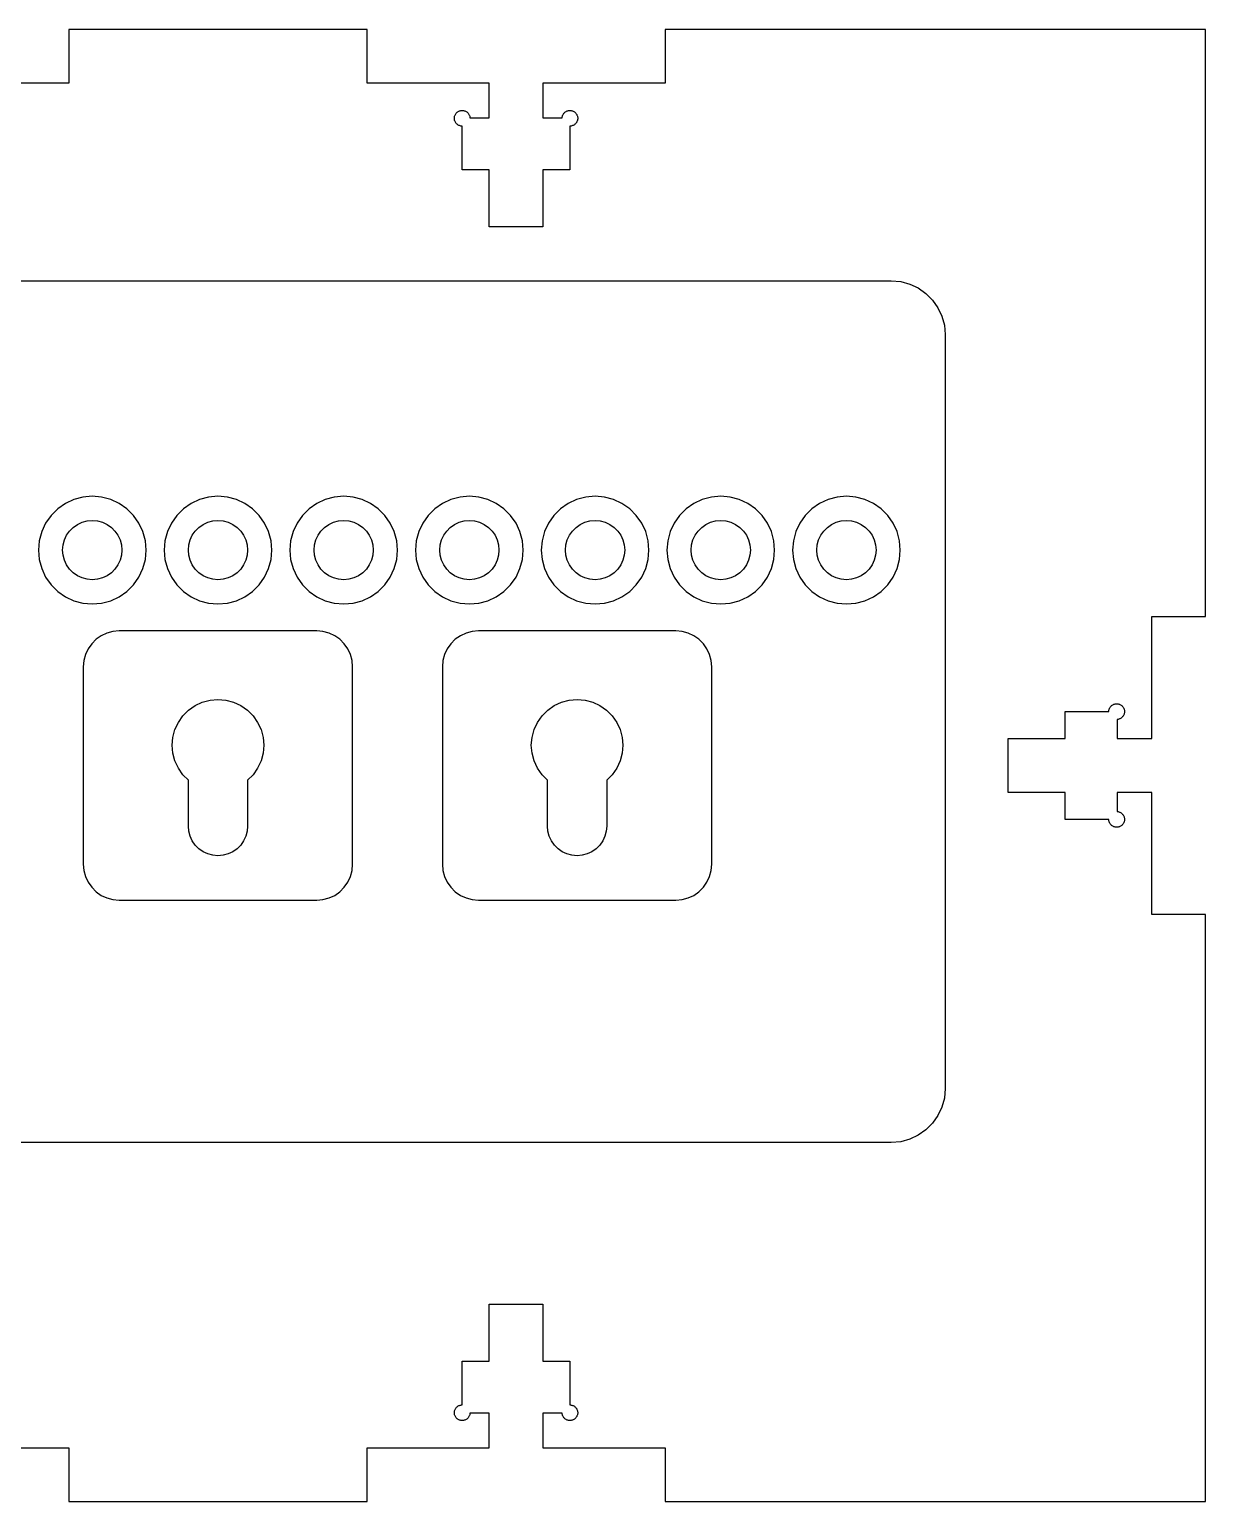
# Model space of a CAD drawing. Extents: x -44 to 243, y 4 to 298.
# Drawn here: x 0.9 to 66.4, y 91.9 to 173.9 of the extents above; entities that cross this region are included whole.
import ezdxf

# ---------------------------------------------------------------- set-up
doc = ezdxf.new("R2010")
doc.units = 0
doc.layers.get('0').update_dxf_attribs({"linetype": 'CONTINUOUS'})

msp = doc.modelspace()

# ---------------------------------------------------------------- linework, layer by layer
at = {"color": 4}
for p, q in [((3.088059, 173.87928), (3.088059, 170.879286)), ((19.688056, 173.87928), (3.088059, 173.87928)), ((19.688056, 170.879286), (19.688056, 173.87928)), ((36.288133, 173.87959), (36.288133, 170.879596)), ((66.388135, 173.87959), (36.288133, 173.87959)), ((66.388135, 141.179574), (66.388135, 173.87959)), ((3.088059, 170.879286), (-3.711942, 170.879286)), ((26.488057, 170.879286), (19.688056, 170.879286)), ((26.488057, 168.954276), (26.488057, 170.879286)), ((29.488133, 170.879286), (29.488133, 168.954276)), ((36.288133, 170.879286), (29.488133, 170.879286)), ((24.553108, 168.929271), (24.555083, 168.967174)), ((24.555083, 168.891369), (24.553108, 168.929271)), ((24.555111, 168.967174), (24.560107, 169.004766)), ((24.560135, 169.004766), (24.568122, 169.041878)), ((24.568122, 169.041878), (24.579128, 169.078087)), ((24.5791, 169.078087), (24.594114, 169.113083)), ((24.594112, 169.113083), (24.611101, 169.14678)), ((24.611116, 169.14678), (24.632113, 169.178784)), ((24.632113, 169.178784), (24.655114, 169.208869)), ((24.655105, 169.208925), (24.68011, 169.236865)), ((24.68011, 169.236865), (24.708107, 169.262548)), ((24.708112, 169.262435), (24.739112, 169.285577)), ((24.739112, 169.285605), (24.77111, 169.305925)), ((24.77111, 169.30601), (24.80411, 169.323508)), ((24.80411, 169.323423), (24.839112, 169.338099)), ((24.839112, 169.338099), (24.875112, 169.349387)), ((24.875112, 169.34967), (24.912111, 169.357854)), ((24.912111, 169.357854), (24.950112, 169.362652)), ((24.950112, 169.361523), (24.988111, 169.364345)), ((24.988111, 169.364345), (25.026112, 169.361523)), ((25.026112, 169.362652), (25.06411, 169.357854)), ((25.06411, 169.357854), (25.101113, 169.34967)), ((25.101113, 169.349387), (25.13711, 169.338099)), ((25.13711, 169.338099), (25.172111, 169.323423)), ((25.172111, 169.323508), (25.206111, 169.30601)), ((25.206111, 169.305925), (25.238112, 169.285605)), ((25.238112, 169.285577), (25.268112, 169.262435)), ((25.268115, 169.262548), (25.296111, 169.236865)), ((25.296108, 169.236865), (25.321113, 169.208925)), ((25.321108, 169.208869), (25.344109, 169.178784)), ((25.344112, 169.178784), (25.365109, 169.14678)), ((25.36512, 169.14678), (25.38211, 169.113083)), ((25.382107, 169.113083), (25.397121, 169.078087)), ((25.397093, 169.078087), (25.4081, 169.041878)), ((25.408072, 169.041878), (25.416087, 169.004766)), ((25.416058, 169.004766), (25.42207, 168.954276)), ((25.422058, 168.954276), (26.488057, 168.954276)), ((29.488133, 168.954276), (30.554134, 168.954276)), ((30.554123, 168.954276), (30.560134, 169.004766)), ((30.560106, 169.004766), (30.568121, 169.041878)), ((30.568093, 169.041878), (30.5791, 169.078087)), ((30.5791, 169.078087), (30.594086, 169.113083)), ((30.594111, 169.113083), (30.611101, 169.14678)), ((30.611115, 169.14678), (30.632112, 169.178784)), ((30.632112, 169.178784), (30.655113, 169.208869)), ((30.655108, 169.208925), (30.680112, 169.236865)), ((30.680112, 169.236865), (30.708109, 169.262548)), ((30.708112, 169.262435), (30.738112, 169.285577)), ((30.738112, 169.285605), (30.77011, 169.305925)), ((30.77011, 169.30601), (30.804112, 169.323508)), ((30.804112, 169.323423), (30.839111, 169.338099)), ((30.839111, 169.338099), (30.875111, 169.349387)), ((30.875111, 169.34967), (30.91211, 169.357854)), ((30.91211, 169.357854), (30.950112, 169.362652)), ((30.950112, 169.361523), (30.98811, 169.364345)), ((30.98811, 169.364345), (31.026111, 169.361523)), ((31.026111, 169.362652), (31.064113, 169.357854)), ((31.064113, 169.357854), (31.101112, 169.34967)), ((31.101112, 169.349387), (31.137112, 169.338099)), ((31.137112, 169.338099), (31.17211, 169.323423)), ((31.17211, 169.323508), (31.206113, 169.30601)), ((31.206113, 169.305925), (31.238111, 169.285605)), ((31.238111, 169.285577), (31.268111, 169.262435)), ((31.268114, 169.262548), (31.29611, 169.236865)), ((31.29611, 169.236865), (31.321115, 169.208925)), ((31.32111, 169.208869), (31.344111, 169.178784)), ((31.344111, 169.178784), (31.365108, 169.14678)), ((31.365122, 169.14678), (31.382112, 169.113083)), ((31.382137, 169.113083), (31.397123, 169.078087)), ((31.397123, 169.078087), (31.40813, 169.041878)), ((31.40813, 169.041878), (31.416117, 169.004766)), ((31.416145, 169.004766), (31.421141, 168.967174)), ((31.421169, 168.967174), (31.423144, 168.929271)), ((31.423144, 168.929271), (31.421169, 168.891369)), ((24.560107, 168.853777), (24.555111, 168.891369)), ((24.568122, 168.816665), (24.560135, 168.853777)), ((24.579128, 168.780484), (24.568122, 168.816665)), ((24.594114, 168.745488), (24.5791, 168.780484)), ((24.611101, 168.711791), (24.594112, 168.745488)), ((24.632113, 168.679787), (24.611116, 168.711791)), ((24.655114, 168.649674), (24.632113, 168.679787)), ((24.68011, 168.621677), (24.655105, 168.649617)), ((24.708107, 168.596023), (24.68011, 168.621706)), ((24.739112, 168.572994), (24.708112, 168.596136)), ((24.77111, 168.552646), (24.739112, 168.572966)), ((24.80411, 168.535092), (24.77111, 168.552589)), ((24.839112, 168.520473), (24.80411, 168.535148)), ((24.875112, 168.509184), (24.839112, 168.520473)), ((24.912111, 168.500999), (24.875112, 168.509184)), ((24.950112, 168.496201), (24.912111, 168.500999)), ((24.988111, 168.494508), (24.950112, 168.49733)), ((24.988111, 166.055628), (24.988111, 168.495637)), ((31.026111, 168.49733), (30.98811, 168.494508)), ((30.98811, 168.495637), (30.98811, 166.055628)), ((31.064113, 168.500999), (31.026111, 168.496201)), ((31.101112, 168.509184), (31.064113, 168.500999)), ((31.137112, 168.520473), (31.101112, 168.509184)), ((31.17211, 168.535148), (31.137112, 168.520473)), ((31.206113, 168.552589), (31.17211, 168.535092)), ((31.238111, 168.572966), (31.206113, 168.552646)), ((31.268111, 168.596136), (31.238111, 168.572994)), ((31.29611, 168.621706), (31.268114, 168.596023)), ((31.321115, 168.649617), (31.29611, 168.621677)), ((31.344111, 168.679787), (31.32111, 168.649674)), ((31.365108, 168.711791), (31.344111, 168.679787)), ((31.382112, 168.745488), (31.365122, 168.711791)), ((31.397123, 168.780484), (31.382137, 168.745488)), ((31.40813, 168.816665), (31.397123, 168.780484)), ((31.416117, 168.853777), (31.40813, 168.816665)), ((31.421141, 168.891369), (31.416145, 168.853777)), ((26.488111, 166.055628), (24.988111, 166.055628)), ((26.488111, 162.880628), (26.488111, 166.055628)), ((29.48811, 166.055628), (29.48811, 162.880628)), ((30.98811, 166.055628), (29.48811, 166.055628)), ((29.48811, 162.880628), (26.488111, 162.880628)), ((-26.111872, 159.87959), (48.888134, 159.87959)), ((48.888134, 159.87959), (49.409133, 159.833983)), ((49.409133, 159.833983), (49.914133, 159.698686)), ((49.914133, 159.698686), (50.388133, 159.477677)), ((50.388133, 159.477677), (50.816135, 159.177675)), ((50.816135, 159.177675), (51.186134, 158.807992)), ((51.186134, 158.807992), (51.486133, 158.379579)), ((51.486133, 158.379579), (51.707133, 157.905587)), ((51.707133, 157.905587), (51.842134, 157.400494)), ((51.842134, 157.400494), (51.888133, 156.879596)), ((51.888133, 156.879596), (51.888133, 114.879598)), ((3.362133, 147.698371), (2.888135, 147.477391)), ((3.867133, 147.833668), (3.362133, 147.698371)), ((4.388135, 147.879275), (3.867133, 147.833668)), ((4.909134, 147.833668), (4.388135, 147.879275)), ((5.414134, 147.698371), (4.909134, 147.833668)), ((5.888135, 147.477391), (5.414134, 147.698371)), ((10.362133, 147.698371), (9.888133, 147.477391)), ((10.867133, 147.833668), (10.362133, 147.698371)), ((11.388135, 147.879275), (10.867133, 147.833668)), ((11.909134, 147.833668), (11.388135, 147.879275)), ((12.414134, 147.698371), (11.909134, 147.833668)), ((12.888135, 147.477391), (12.414134, 147.698371)), ((17.362133, 147.698371), (16.888135, 147.477391)), ((17.867133, 147.833668), (17.362133, 147.698371)), ((18.388132, 147.879275), (17.867133, 147.833668)), ((18.909134, 147.833668), (18.388132, 147.879275)), ((19.414134, 147.698371), (18.909134, 147.833668)), ((19.888135, 147.477391), (19.414134, 147.698371)), ((24.362133, 147.698371), (23.888133, 147.477391)), ((24.867133, 147.833668), (24.362133, 147.698371)), ((25.388135, 147.879275), (24.867133, 147.833668)), ((25.909135, 147.833668), (25.388135, 147.879275)), ((26.414135, 147.698371), (25.909135, 147.833668)), ((26.888135, 147.477391), (26.414135, 147.698371)), ((31.362134, 147.698371), (30.888133, 147.477391)), ((31.867134, 147.833668), (31.362134, 147.698371)), ((32.388133, 147.879275), (31.867134, 147.833668)), ((32.909135, 147.833668), (32.388133, 147.879275)), ((33.414135, 147.698371), (32.909135, 147.833668)), ((33.888132, 147.477391), (33.414135, 147.698371)), ((38.362134, 147.698371), (37.888133, 147.477391)), ((38.867134, 147.833668), (38.362134, 147.698371)), ((39.388133, 147.879275), (38.867134, 147.833668)), ((39.909135, 147.833668), (39.388133, 147.879275)), ((40.414135, 147.698371), (39.909135, 147.833668)), ((40.888135, 147.477391), (40.414135, 147.698371)), ((45.362134, 147.698371), (44.888133, 147.477391)), ((45.867134, 147.833668), (45.362134, 147.698371)), ((46.388133, 147.879275), (45.867134, 147.833668)), ((46.909135, 147.833668), (46.388133, 147.879275)), ((47.414135, 147.698371), (46.909135, 147.833668)), ((47.888133, 147.477391), (47.414135, 147.698371)), ((2.090135, 146.807678), (1.790133, 146.379293)), ((2.460134, 147.177389), (2.090135, 146.807678)), ((2.888135, 147.477391), (2.460134, 147.177389)), ((6.316133, 147.177389), (5.888135, 147.477391)), ((6.686135, 146.807678), (6.316133, 147.177389)), ((6.986135, 146.379293), (6.686135, 146.807678)), ((9.090135, 146.807678), (8.790133, 146.379293)), ((9.460134, 147.177389), (9.090135, 146.807678)), ((9.888133, 147.477391), (9.460134, 147.177389)), ((13.316133, 147.177389), (12.888135, 147.477391)), ((13.686135, 146.807678), (13.316133, 147.177389)), ((13.986135, 146.379293), (13.686135, 146.807678)), ((16.090135, 146.807678), (15.790133, 146.379293)), ((16.460134, 147.177389), (16.090135, 146.807678)), ((16.888135, 147.477391), (16.460134, 147.177389)), ((20.316134, 147.177389), (19.888135, 147.477391)), ((20.686133, 146.807678), (20.316134, 147.177389)), ((20.986135, 146.379293), (20.686133, 146.807678)), ((23.090132, 146.807678), (22.790133, 146.379293)), ((23.460134, 147.177389), (23.090132, 146.807678)), ((23.888133, 147.477391), (23.460134, 147.177389)), ((27.316134, 147.177389), (26.888135, 147.477391)), ((27.686135, 146.807678), (27.316134, 147.177389)), ((27.986135, 146.379293), (27.686135, 146.807678)), ((30.090135, 146.807678), (29.790133, 146.379293)), ((30.460134, 147.177389), (30.090135, 146.807678)), ((30.888133, 147.477391), (30.460134, 147.177389)), ((34.316134, 147.177389), (33.888132, 147.477391)), ((34.686133, 146.807678), (34.316134, 147.177389)), ((34.986135, 146.379293), (34.686133, 146.807678)), ((37.090133, 146.807678), (36.790133, 146.379293)), ((37.460134, 147.177389), (37.090133, 146.807678)), ((37.888133, 147.477391), (37.460134, 147.177389)), ((41.316134, 147.177389), (40.888135, 147.477391)), ((41.686133, 146.807678), (41.316134, 147.177389)), ((41.986135, 146.379293), (41.686133, 146.807678)), ((44.090133, 146.807678), (43.790133, 146.379293)), ((44.460135, 147.177389), (44.090133, 146.807678)), ((44.888133, 147.477391), (44.460135, 147.177389)), ((48.316134, 147.177389), (47.888133, 147.477391)), ((48.686133, 146.807678), (48.316134, 147.177389)), ((48.986135, 146.379293), (48.686133, 146.807678)), ((1.790133, 146.379293), (1.569133, 145.905272)), ((3.124135, 145.939873), (3.327135, 146.14327)), ((3.327135, 146.14327), (3.563135, 146.308173)), ((3.563135, 146.308173), (3.824134, 146.429782)), ((3.824134, 146.429782), (4.101135, 146.504176)), ((4.101135, 146.504148), (4.388135, 146.529265)), ((4.388135, 146.529265), (4.675132, 146.504148)), ((4.675132, 146.504176), (4.952134, 146.429782)), ((4.952134, 146.429782), (5.213133, 146.308173)), ((5.213133, 146.308173), (5.449133, 146.14327)), ((5.449133, 146.14327), (5.652135, 145.939873)), ((7.207134, 145.905272), (6.986135, 146.379293)), ((8.790133, 146.379293), (8.569133, 145.905272)), ((10.124135, 145.939873), (10.327135, 146.14327)), ((10.327135, 146.14327), (10.563135, 146.308173)), ((10.563135, 146.308173), (10.824134, 146.429782)), ((10.824134, 146.429782), (11.101135, 146.504176)), ((11.101135, 146.504148), (11.388135, 146.529265)), ((11.388135, 146.529265), (11.675135, 146.504148)), ((11.675135, 146.504176), (11.952134, 146.429782)), ((11.952134, 146.429782), (12.213133, 146.308173)), ((12.213133, 146.308173), (12.449133, 146.14327)), ((12.449133, 146.14327), (12.652135, 145.939873)), ((14.207134, 145.905272), (13.986135, 146.379293)), ((15.790133, 146.379293), (15.569133, 145.905272)), ((17.124132, 145.939873), (17.327135, 146.14327)), ((17.327135, 146.14327), (17.563135, 146.308173)), ((17.563135, 146.308173), (17.824134, 146.429782)), ((17.824134, 146.429782), (18.101135, 146.504176)), ((18.101135, 146.504148), (18.388132, 146.529265)), ((18.388132, 146.529265), (18.675133, 146.504148)), ((18.675133, 146.504176), (18.952134, 146.429782)), ((18.952134, 146.429782), (19.213133, 146.308173)), ((19.213133, 146.308173), (19.449133, 146.14327)), ((19.449133, 146.14327), (19.652135, 145.939873)), ((21.207135, 145.905272), (20.986135, 146.379293)), ((22.790133, 146.379293), (22.569133, 145.905272)), ((24.124135, 145.939873), (24.327135, 146.14327)), ((24.327135, 146.14327), (24.563135, 146.308173)), ((24.563135, 146.308173), (24.824134, 146.429782)), ((24.824134, 146.429782), (25.101135, 146.504176)), ((25.101135, 146.504148), (25.388135, 146.529265)), ((25.388135, 146.529265), (25.675133, 146.504148)), ((25.675133, 146.504176), (25.952134, 146.429782)), ((25.952134, 146.429782), (26.213133, 146.308173)), ((26.213133, 146.308173), (26.449133, 146.14327)), ((26.449133, 146.14327), (26.652133, 145.939873)), ((28.207135, 145.905272), (27.986135, 146.379293)), ((29.790133, 146.379293), (29.569133, 145.905272)), ((31.124133, 145.939873), (31.327135, 146.14327)), ((31.327135, 146.14327), (31.563135, 146.308173)), ((31.563135, 146.308173), (31.824134, 146.429782)), ((31.824134, 146.429782), (32.101135, 146.504176)), ((32.101135, 146.504148), (32.388133, 146.529265)), ((32.388133, 146.529265), (32.675133, 146.504148)), ((32.675133, 146.504176), (32.952134, 146.429782)), ((32.952134, 146.429782), (33.213133, 146.308173)), ((33.213133, 146.308173), (33.449133, 146.14327)), ((33.449133, 146.14327), (33.652135, 145.939873)), ((35.207135, 145.905272), (34.986135, 146.379293)), ((36.790133, 146.379293), (36.569134, 145.905272)), ((38.124133, 145.939873), (38.327132, 146.14327)), ((38.327132, 146.14327), (38.563135, 146.308173)), ((38.563135, 146.308173), (38.824134, 146.429782)), ((38.824134, 146.429782), (39.101133, 146.504176)), ((39.101133, 146.504148), (39.388133, 146.529265)), ((39.388133, 146.529265), (39.675133, 146.504148)), ((39.675133, 146.504176), (39.952134, 146.429782)), ((39.952134, 146.429782), (40.213133, 146.308173)), ((40.213133, 146.308173), (40.449133, 146.14327)), ((40.449133, 146.14327), (40.652133, 145.939873)), ((42.207135, 145.905272), (41.986135, 146.379293)), ((43.790133, 146.379293), (43.569134, 145.905272)), ((45.124133, 145.939873), (45.327133, 146.14327)), ((45.327133, 146.14327), (45.563135, 146.308173)), ((45.563135, 146.308173), (45.824134, 146.429782)), ((45.824134, 146.429782), (46.101135, 146.504176)), ((46.101135, 146.504148), (46.388133, 146.529265)), ((46.388133, 146.529265), (46.675133, 146.504148)), ((46.675133, 146.504176), (46.952134, 146.429782)), ((46.952134, 146.429782), (47.213133, 146.308173)), ((47.213133, 146.308173), (47.449133, 146.14327)), ((47.449133, 146.14327), (47.652133, 145.939873)), ((49.207135, 145.905272), (48.986135, 146.379293)), ((1.434135, 145.400179), (1.388133, 144.879281)), ((1.569133, 145.905272), (1.434135, 145.400179)), ((2.738134, 144.879281), (2.763139, 145.165765)), ((2.763133, 145.165765), (2.838134, 145.443585)), ((2.838134, 145.443585), (2.959134, 145.704273)), ((2.959134, 145.704273), (3.124135, 145.939873)), ((5.652135, 145.939873), (5.817133, 145.704273)), ((5.817133, 145.704273), (5.938133, 145.443585)), ((5.938133, 145.443585), (6.013134, 145.165765)), ((6.013128, 145.165765), (6.038133, 144.879281)), ((7.342135, 145.400179), (7.207134, 145.905272)), ((7.388135, 144.879281), (7.342135, 145.400179)), ((8.434135, 145.400179), (8.388133, 144.879281)), ((8.569133, 145.905272), (8.434135, 145.400179)), ((9.738134, 144.879281), (9.763139, 145.165765)), ((9.763133, 145.165765), (9.838134, 145.443585)), ((9.838134, 145.443585), (9.959134, 145.704273)), ((9.959134, 145.704273), (10.124135, 145.939873)), ((12.652135, 145.939873), (12.817134, 145.704273)), ((12.817134, 145.704273), (12.938133, 145.443585)), ((12.938133, 145.443585), (13.013134, 145.165765)), ((13.013128, 145.165765), (13.038133, 144.879281)), ((14.342133, 145.400179), (14.207134, 145.905272)), ((14.388135, 144.879281), (14.342133, 145.400179)), ((15.434135, 145.400179), (15.388133, 144.879281)), ((15.569133, 145.905272), (15.434135, 145.400179)), ((16.738134, 144.879281), (16.763139, 145.165765)), ((16.763134, 145.165765), (16.838134, 145.443585)), ((16.838134, 145.443585), (16.959134, 145.704273)), ((16.959134, 145.704273), (17.124132, 145.939873)), ((19.652135, 145.939873), (19.817134, 145.704273)), ((19.817134, 145.704273), (19.938134, 145.443585)), ((19.938134, 145.443585), (20.013134, 145.165765)), ((20.013128, 145.165765), (20.038133, 144.879281)), ((21.342133, 145.400179), (21.207135, 145.905272)), ((21.388135, 144.879281), (21.342133, 145.400179)), ((22.434135, 145.400179), (22.388133, 144.879281)), ((22.569133, 145.905272), (22.434135, 145.400179)), ((23.738134, 144.879281), (23.763139, 145.165765)), ((23.763134, 145.165765), (23.838134, 145.443585)), ((23.838134, 145.443585), (23.959134, 145.704273)), ((23.959134, 145.704273), (24.124135, 145.939873)), ((26.652133, 145.939873), (26.817134, 145.704273)), ((26.817134, 145.704273), (26.938134, 145.443585)), ((26.938134, 145.443585), (27.013134, 145.165765)), ((27.013129, 145.165765), (27.038133, 144.879281)), ((28.342133, 145.400179), (28.207135, 145.905272)), ((28.388135, 144.879281), (28.342133, 145.400179)), ((29.434132, 145.400179), (29.388133, 144.879281)), ((29.569133, 145.905272), (29.434132, 145.400179)), ((30.738135, 144.879281), (30.763139, 145.165765)), ((30.763134, 145.165765), (30.838134, 145.443585)), ((30.838134, 145.443585), (30.959134, 145.704273)), ((30.959134, 145.704273), (31.124133, 145.939873)), ((33.652135, 145.939873), (33.817134, 145.704273)), ((33.817134, 145.704273), (33.938134, 145.443585)), ((33.938134, 145.443585), (34.013134, 145.165765)), ((34.013129, 145.165765), (34.038134, 144.879281)), ((35.342133, 145.400179), (35.207135, 145.905272)), ((35.388135, 144.879281), (35.342133, 145.400179)), ((36.434135, 145.400179), (36.388133, 144.879281)), ((36.569134, 145.905272), (36.434135, 145.400179)), ((37.738135, 144.879281), (37.76314, 145.165765)), ((37.763134, 145.165765), (37.838134, 145.443585)), ((37.838134, 145.443585), (37.959134, 145.704273)), ((37.959134, 145.704273), (38.124133, 145.939873)), ((40.652133, 145.939873), (40.817134, 145.704273)), ((40.817134, 145.704273), (40.938134, 145.443585)), ((40.938134, 145.443585), (41.013134, 145.165765)), ((41.013129, 145.165765), (41.038134, 144.879281)), ((42.342133, 145.400179), (42.207135, 145.905272)), ((42.388132, 144.879281), (42.342133, 145.400179)), ((43.434135, 145.400179), (43.388133, 144.879281)), ((43.569134, 145.905272), (43.434135, 145.400179)), ((44.738135, 144.879281), (44.76314, 145.165765)), ((44.763134, 145.165765), (44.838135, 145.443585)), ((44.838135, 145.443585), (44.959135, 145.704273)), ((44.959135, 145.704273), (45.124133, 145.939873)), ((47.652133, 145.939873), (47.817134, 145.704273)), ((47.817134, 145.704273), (47.938134, 145.443585)), ((47.938134, 145.443585), (48.013135, 145.165765)), ((48.013129, 145.165765), (48.038134, 144.879281)), ((49.342133, 145.400179), (49.207135, 145.905272)), ((49.388135, 144.879281), (49.342133, 145.400179)), ((1.388133, 144.879281), (1.434135, 144.358384)), ((1.434135, 144.358384), (1.569133, 143.853291)), ((2.763139, 144.592769), (2.738134, 144.879281)), ((2.838134, 144.314978), (2.763133, 144.592769)), ((6.013134, 144.592769), (5.938133, 144.314978)), ((6.038133, 144.879281), (6.013128, 144.592769)), ((7.207134, 143.853291), (7.342135, 144.358384)), ((7.342135, 144.358384), (7.388135, 144.879281)), ((8.388133, 144.879281), (8.434135, 144.358384)), ((8.434135, 144.358384), (8.569133, 143.853291)), ((9.763139, 144.592769), (9.738134, 144.879281)), ((9.838134, 144.314978), (9.763133, 144.592769)), ((13.013134, 144.592769), (12.938133, 144.314978)), ((13.038133, 144.879281), (13.013128, 144.592769)), ((14.207134, 143.853291), (14.342133, 144.358384)), ((14.342133, 144.358384), (14.388135, 144.879281)), ((15.388133, 144.879281), (15.434135, 144.358384)), ((15.434135, 144.358384), (15.569133, 143.853291)), ((16.763139, 144.592769), (16.738134, 144.879281)), ((16.838134, 144.314978), (16.763134, 144.592769)), ((20.013134, 144.592769), (19.938134, 144.314978)), ((20.038133, 144.879281), (20.013128, 144.592769)), ((21.207135, 143.853291), (21.342133, 144.358384)), ((21.342133, 144.358384), (21.388135, 144.879281)), ((22.388133, 144.879281), (22.434135, 144.358384)), ((22.434135, 144.358384), (22.569133, 143.853291)), ((23.763139, 144.592769), (23.738134, 144.879281)), ((23.838134, 144.314978), (23.763134, 144.592769)), ((27.013134, 144.592769), (26.938134, 144.314978)), ((27.038133, 144.879281), (27.013129, 144.592769)), ((28.207135, 143.853291), (28.342133, 144.358384)), ((28.342133, 144.358384), (28.388135, 144.879281)), ((29.388133, 144.879281), (29.434132, 144.358384)), ((29.434132, 144.358384), (29.569133, 143.853291)), ((30.763139, 144.592769), (30.738135, 144.879281)), ((30.838134, 144.314978), (30.763134, 144.592769)), ((34.013134, 144.592769), (33.938134, 144.314978)), ((34.038134, 144.879281), (34.013129, 144.592769)), ((35.207135, 143.853291), (35.342133, 144.358384)), ((35.342133, 144.358384), (35.388135, 144.879281)), ((36.388133, 144.879281), (36.434135, 144.358384)), ((36.434135, 144.358384), (36.569134, 143.853291)), ((37.76314, 144.592769), (37.738135, 144.879281)), ((37.838134, 144.314978), (37.763134, 144.592769)), ((41.013134, 144.592769), (40.938134, 144.314978)), ((41.038134, 144.879281), (41.013129, 144.592769)), ((42.207135, 143.853291), (42.342133, 144.358384)), ((42.342133, 144.358384), (42.388132, 144.879281)), ((43.388133, 144.879281), (43.434135, 144.358384)), ((43.434135, 144.358384), (43.569134, 143.853291)), ((44.76314, 144.592769), (44.738135, 144.879281)), ((44.838135, 144.314978), (44.763134, 144.592769)), ((48.013135, 144.592769), (47.938134, 144.314978)), ((48.038134, 144.879281), (48.013129, 144.592769)), ((49.207135, 143.853291), (49.342133, 144.358384)), ((49.342133, 144.358384), (49.388135, 144.879281)), ((1.569133, 143.853291), (1.790133, 143.37927)), ((2.959134, 144.054289), (2.838134, 144.314978)), ((3.124135, 143.81869), (2.959134, 144.054289)), ((3.327135, 143.615293), (3.124135, 143.81869)), ((3.563135, 143.45039), (3.327135, 143.615293)), ((5.449133, 143.615293), (5.213133, 143.45039)), ((5.652135, 143.81869), (5.449133, 143.615293)), ((5.817133, 144.054289), (5.652135, 143.81869)), ((5.938133, 144.314978), (5.817133, 144.054289)), ((6.986135, 143.37927), (7.207134, 143.853291)), ((8.569133, 143.853291), (8.790133, 143.37927)), ((9.959134, 144.054289), (9.838134, 144.314978)), ((10.124135, 143.81869), (9.959134, 144.054289)), ((10.327135, 143.615293), (10.124135, 143.81869)), ((10.563135, 143.45039), (10.327135, 143.615293)), ((12.449133, 143.615293), (12.213133, 143.45039)), ((12.652135, 143.81869), (12.449133, 143.615293)), ((12.817134, 144.054289), (12.652135, 143.81869)), ((12.938133, 144.314978), (12.817134, 144.054289)), ((13.986135, 143.37927), (14.207134, 143.853291)), ((15.569133, 143.853291), (15.790133, 143.37927)), ((16.959134, 144.054289), (16.838134, 144.314978)), ((17.124132, 143.81869), (16.959134, 144.054289)), ((17.327135, 143.615293), (17.124132, 143.81869)), ((17.563135, 143.45039), (17.327135, 143.615293)), ((19.449133, 143.615293), (19.213133, 143.45039)), ((19.652135, 143.81869), (19.449133, 143.615293)), ((19.817134, 144.054289), (19.652135, 143.81869)), ((19.938134, 144.314978), (19.817134, 144.054289)), ((20.986135, 143.37927), (21.207135, 143.853291)), ((22.569133, 143.853291), (22.790133, 143.37927)), ((23.959134, 144.054289), (23.838134, 144.314978)), ((24.124135, 143.81869), (23.959134, 144.054289)), ((24.327135, 143.615293), (24.124135, 143.81869)), ((24.563135, 143.45039), (24.327135, 143.615293)), ((26.449133, 143.615293), (26.213133, 143.45039)), ((26.652133, 143.81869), (26.449133, 143.615293)), ((26.817134, 144.054289), (26.652133, 143.81869)), ((26.938134, 144.314978), (26.817134, 144.054289)), ((27.986135, 143.37927), (28.207135, 143.853291)), ((29.569133, 143.853291), (29.790133, 143.37927)), ((30.959134, 144.054289), (30.838134, 144.314978)), ((31.124133, 143.81869), (30.959134, 144.054289)), ((31.327135, 143.615293), (31.124133, 143.81869)), ((31.563135, 143.45039), (31.327135, 143.615293)), ((33.449133, 143.615293), (33.213133, 143.45039)), ((33.652135, 143.81869), (33.449133, 143.615293)), ((33.817134, 144.054289), (33.652135, 143.81869)), ((33.938134, 144.314978), (33.817134, 144.054289)), ((34.986135, 143.37927), (35.207135, 143.853291)), ((36.569134, 143.853291), (36.790133, 143.37927)), ((37.959134, 144.054289), (37.838134, 144.314978)), ((38.124133, 143.81869), (37.959134, 144.054289)), ((38.327132, 143.615293), (38.124133, 143.81869)), ((38.563135, 143.45039), (38.327132, 143.615293)), ((40.449133, 143.615293), (40.213133, 143.45039)), ((40.652133, 143.81869), (40.449133, 143.615293)), ((40.817134, 144.054289), (40.652133, 143.81869)), ((40.938134, 144.314978), (40.817134, 144.054289)), ((41.986135, 143.37927), (42.207135, 143.853291)), ((43.569134, 143.853291), (43.790133, 143.37927)), ((44.959135, 144.054289), (44.838135, 144.314978)), ((45.124133, 143.81869), (44.959135, 144.054289)), ((45.327133, 143.615293), (45.124133, 143.81869)), ((45.563135, 143.45039), (45.327133, 143.615293)), ((47.449133, 143.615293), (47.213133, 143.45039)), ((47.652133, 143.81869), (47.449133, 143.615293)), ((47.817134, 144.054289), (47.652133, 143.81869)), ((47.938134, 144.314978), (47.817134, 144.054289)), ((48.986135, 143.37927), (49.207135, 143.853291)), ((1.790133, 143.37927), (2.090135, 142.950885)), ((2.090135, 142.950885), (2.460134, 142.581146)), ((3.824134, 143.328781), (3.563135, 143.45039)), ((4.101135, 143.254387), (3.824134, 143.328781)), ((4.388135, 143.229269), (4.101135, 143.254387)), ((4.675132, 143.254387), (4.388135, 143.229269)), ((4.952134, 143.328781), (4.675132, 143.254387)), ((5.213133, 143.45039), (4.952134, 143.328781)), ((6.316133, 142.581146), (6.686135, 142.950885)), ((6.686135, 142.950885), (6.986135, 143.37927)), ((8.790133, 143.37927), (9.090135, 142.950885)), ((9.090135, 142.950885), (9.460134, 142.581146)), ((10.824134, 143.328781), (10.563135, 143.45039)), ((11.101135, 143.254387), (10.824134, 143.328781)), ((11.388135, 143.229269), (11.101135, 143.254387)), ((11.675135, 143.254387), (11.388135, 143.229269)), ((11.952134, 143.328781), (11.675135, 143.254387)), ((12.213133, 143.45039), (11.952134, 143.328781)), ((13.316133, 142.581146), (13.686135, 142.950885)), ((13.686135, 142.950885), (13.986135, 143.37927)), ((15.790133, 143.37927), (16.090135, 142.950885)), ((16.090135, 142.950885), (16.460134, 142.581146)), ((17.824134, 143.328781), (17.563135, 143.45039)), ((18.101135, 143.254387), (17.824134, 143.328781)), ((18.388132, 143.229269), (18.101135, 143.254387)), ((18.675133, 143.254387), (18.388132, 143.229269)), ((18.952134, 143.328781), (18.675133, 143.254387)), ((19.213133, 143.45039), (18.952134, 143.328781)), ((20.316134, 142.581146), (20.686133, 142.950885)), ((20.686133, 142.950885), (20.986135, 143.37927)), ((22.790133, 143.37927), (23.090132, 142.950885)), ((23.090132, 142.950885), (23.460134, 142.581146)), ((24.824134, 143.328781), (24.563135, 143.45039)), ((25.101135, 143.254387), (24.824134, 143.328781)), ((25.388135, 143.229269), (25.101135, 143.254387)), ((25.675133, 143.254387), (25.388135, 143.229269)), ((25.952134, 143.328781), (25.675133, 143.254387)), ((26.213133, 143.45039), (25.952134, 143.328781)), ((27.316134, 142.581146), (27.686135, 142.950885)), ((27.686135, 142.950885), (27.986135, 143.37927)), ((29.790133, 143.37927), (30.090135, 142.950885)), ((30.090135, 142.950885), (30.460134, 142.581146)), ((31.824134, 143.328781), (31.563135, 143.45039)), ((32.101135, 143.254387), (31.824134, 143.328781)), ((32.388133, 143.229269), (32.101135, 143.254387)), ((32.675133, 143.254387), (32.388133, 143.229269)), ((32.952134, 143.328781), (32.675133, 143.254387)), ((33.213133, 143.45039), (32.952134, 143.328781)), ((34.316134, 142.581146), (34.686133, 142.950885)), ((34.686133, 142.950885), (34.986135, 143.37927)), ((36.790133, 143.37927), (37.090133, 142.950885)), ((37.090133, 142.950885), (37.460134, 142.581146)), ((38.824134, 143.328781), (38.563135, 143.45039)), ((39.101133, 143.254387), (38.824134, 143.328781)), ((39.388133, 143.229269), (39.101133, 143.254387)), ((39.675133, 143.254387), (39.388133, 143.229269)), ((39.952134, 143.328781), (39.675133, 143.254387)), ((40.213133, 143.45039), (39.952134, 143.328781)), ((41.316134, 142.581146), (41.686133, 142.950885)), ((41.686133, 142.950885), (41.986135, 143.37927)), ((43.790133, 143.37927), (44.090133, 142.950885)), ((44.090133, 142.950885), (44.460135, 142.581146)), ((45.824134, 143.328781), (45.563135, 143.45039)), ((46.101135, 143.254387), (45.824134, 143.328781)), ((46.388133, 143.229269), (46.101135, 143.254387)), ((46.675133, 143.254387), (46.388133, 143.229269)), ((46.952134, 143.328781), (46.675133, 143.254387)), ((47.213133, 143.45039), (46.952134, 143.328781)), ((48.316134, 142.581146), (48.686133, 142.950885)), ((48.686133, 142.950885), (48.986135, 143.37927)), ((2.460134, 142.581146), (2.888135, 142.2812)), ((2.888135, 142.2812), (3.362133, 142.060192)), ((3.362133, 142.060192), (3.867133, 141.924866)), ((3.867133, 141.924866), (4.388135, 141.879287)), ((4.388135, 141.879287), (4.909134, 141.924866)), ((4.909134, 141.924866), (5.414134, 142.060192)), ((5.414134, 142.060192), (5.888135, 142.2812)), ((5.888135, 142.2812), (6.316133, 142.581146)), ((9.460134, 142.581146), (9.888133, 142.2812)), ((9.888133, 142.2812), (10.362133, 142.060192)), ((10.362133, 142.060192), (10.867133, 141.924866)), ((10.867133, 141.924866), (11.388135, 141.879287)), ((11.388135, 141.879287), (11.909134, 141.924866)), ((11.909134, 141.924866), (12.414134, 142.060192)), ((12.414134, 142.060192), (12.888135, 142.2812)), ((12.888135, 142.2812), (13.316133, 142.581146)), ((16.460134, 142.581146), (16.888135, 142.2812)), ((16.888135, 142.2812), (17.362133, 142.060192)), ((17.362133, 142.060192), (17.867133, 141.924866)), ((17.867133, 141.924866), (18.388132, 141.879287)), ((18.388132, 141.879287), (18.909134, 141.924866)), ((18.909134, 141.924866), (19.414134, 142.060192)), ((19.414134, 142.060192), (19.888135, 142.2812)), ((19.888135, 142.2812), (20.316134, 142.581146)), ((23.460134, 142.581146), (23.888133, 142.2812)), ((23.888133, 142.2812), (24.362133, 142.060192)), ((24.362133, 142.060192), (24.867133, 141.924866)), ((24.867133, 141.924866), (25.388135, 141.879287)), ((25.388135, 141.879287), (25.909135, 141.924866)), ((25.909135, 141.924866), (26.414135, 142.060192)), ((26.414135, 142.060192), (26.888135, 142.2812)), ((26.888135, 142.2812), (27.316134, 142.581146)), ((30.460134, 142.581146), (30.888133, 142.2812)), ((30.888133, 142.2812), (31.362134, 142.060192)), ((31.362134, 142.060192), (31.867134, 141.924866)), ((31.867134, 141.924866), (32.388133, 141.879287)), ((32.388133, 141.879287), (32.909135, 141.924866)), ((32.909135, 141.924866), (33.414135, 142.060192)), ((33.414135, 142.060192), (33.888132, 142.2812)), ((33.888132, 142.2812), (34.316134, 142.581146)), ((37.460134, 142.581146), (37.888133, 142.2812)), ((37.888133, 142.2812), (38.362134, 142.060192)), ((38.362134, 142.060192), (38.867134, 141.924866)), ((38.867134, 141.924866), (39.388133, 141.879287)), ((39.388133, 141.879287), (39.909135, 141.924866)), ((39.909135, 141.924866), (40.414135, 142.060192)), ((40.414135, 142.060192), (40.888135, 142.2812)), ((40.888135, 142.2812), (41.316134, 142.581146)), ((44.460135, 142.581146), (44.888133, 142.2812)), ((44.888133, 142.2812), (45.362134, 142.060192)), ((45.362134, 142.060192), (45.867134, 141.924866)), ((45.867134, 141.924866), (46.388133, 141.879287)), ((46.388133, 141.879287), (46.909135, 141.924866)), ((46.909135, 141.924866), (47.414135, 142.060192)), ((47.414135, 142.060192), (47.888133, 142.2812)), ((47.888133, 142.2812), (48.316134, 142.581146)), ((63.388133, 141.179574), (66.388135, 141.179574)), ((63.388133, 134.379571), (63.388133, 141.179574)), ((5.204133, 140.258965), (4.888134, 140.111617)), ((5.541134, 140.349191), (5.204133, 140.258965)), ((5.888135, 140.379587), (5.541134, 140.349191)), ((16.888135, 140.379587), (5.888135, 140.379587)), ((17.235133, 140.349191), (16.888135, 140.379587)), ((17.572135, 140.258965), (17.235133, 140.349191)), ((17.888133, 140.111617), (17.572135, 140.258965)), ((25.204135, 140.258965), (24.888134, 140.111617)), ((25.541134, 140.349191), (25.204135, 140.258965)), ((25.888134, 140.379587), (25.541134, 140.349191)), ((36.888135, 140.379587), (25.888134, 140.379587)), ((37.235133, 140.349191), (36.888135, 140.379587)), ((37.572134, 140.258965), (37.235133, 140.349191)), ((37.888133, 140.111617), (37.572134, 140.258965)), ((4.356134, 139.665169), (4.156134, 139.379561)), ((4.602133, 139.911662), (4.356134, 139.665169)), ((4.888134, 140.111617), (4.602133, 139.911662)), ((18.174135, 139.911662), (17.888133, 140.111617)), ((18.420134, 139.665169), (18.174135, 139.911662)), ((18.620133, 139.379589), (18.420134, 139.665169)), ((24.356133, 139.665169), (24.156134, 139.379561)), ((24.602135, 139.911662), (24.356133, 139.665169)), ((24.888134, 140.111617), (24.602135, 139.911662)), ((38.174134, 139.911662), (37.888133, 140.111617)), ((38.420133, 139.665169), (38.174134, 139.911662)), ((38.620133, 139.379589), (38.420133, 139.665169)), ((3.918133, 138.726865), (3.888133, 138.379591)), ((4.009133, 139.063641), (3.918133, 138.726865)), ((4.156134, 139.379561), (4.009133, 139.063641)), ((18.767134, 139.063641), (18.620133, 139.379589)), ((18.858134, 138.726865), (18.767134, 139.063641)), ((18.888134, 138.379591), (18.858134, 138.726865)), ((23.918133, 138.726865), (23.888133, 138.379591)), ((24.009133, 139.063641), (23.918133, 138.726865)), ((24.156134, 139.379561), (24.009133, 139.063641)), ((38.767134, 139.063641), (38.620133, 139.379589)), ((38.858134, 138.726865), (38.767134, 139.063641)), ((38.888134, 138.379591), (38.858134, 138.726865)), ((3.888133, 138.379591), (3.888133, 127.379585)), ((18.888134, 127.379585), (18.888134, 138.379591)), ((23.888133, 138.379591), (23.888133, 127.379585)), ((38.888134, 127.379585), (38.888134, 138.379591)), ((9.749132, 135.957983), (10.113134, 136.212943)), ((10.113134, 136.212943), (10.516133, 136.40079)), ((10.516133, 136.40079), (10.945134, 136.515852)), ((10.945134, 136.515852), (11.388135, 136.554573)), ((11.388135, 136.554573), (11.831134, 136.515852)), ((11.831134, 136.515852), (12.260134, 136.40079)), ((12.260134, 136.40079), (12.663133, 136.212943)), ((12.663133, 136.212943), (13.027135, 135.957983)), ((29.749135, 135.957983), (30.113134, 136.212943)), ((30.113134, 136.212943), (30.516133, 136.40079)), ((30.516133, 136.40079), (30.945133, 136.515852)), ((30.945133, 136.515852), (31.388135, 136.554573)), ((31.388135, 136.554573), (31.831133, 136.515852)), ((31.831133, 136.515852), (32.260134, 136.40079)), ((32.260134, 136.40079), (32.663133, 136.212943)), ((32.663133, 136.212943), (33.027135, 135.957983)), ((61.061137, 136.097796), (61.082134, 136.1298)), ((61.082134, 136.1298), (61.105136, 136.159913)), ((61.10513, 136.159941), (61.130135, 136.187881)), ((61.130135, 136.187881), (61.158131, 136.213563)), ((61.158134, 136.213479), (61.189133, 136.236621)), ((61.189133, 136.236649), (61.221135, 136.256969)), ((61.221135, 136.257082), (61.254135, 136.27458)), ((61.254135, 136.274721), (61.289133, 136.289114)), ((61.289133, 136.289397), (61.325133, 136.300685)), ((61.325133, 136.300968), (61.362133, 136.309152)), ((61.362133, 136.309434), (61.400134, 136.314232)), ((61.400134, 136.313103), (61.438135, 136.315925)), ((61.438135, 136.315925), (61.476134, 136.313103)), ((61.476134, 136.314232), (61.514135, 136.309434)), ((61.514135, 136.309152), (61.551134, 136.300968)), ((61.551134, 136.300685), (61.587134, 136.289397)), ((61.587134, 136.289114), (61.622133, 136.274721)), ((61.622133, 136.27458), (61.655133, 136.257082)), ((61.655133, 136.256969), (61.687134, 136.236649)), ((61.687134, 136.236621), (61.718134, 136.213479)), ((61.718136, 136.213563), (61.746133, 136.187881)), ((61.746133, 136.187881), (61.771138, 136.159941)), ((61.771132, 136.159913), (61.794133, 136.1298)), ((61.794133, 136.1298), (61.815131, 136.097796)), ((9.180133, 135.279577), (9.435135, 135.6437)), ((9.435135, 135.6437), (9.749132, 135.957983)), ((13.027135, 135.957983), (13.341133, 135.6437)), ((13.341133, 135.6437), (13.596135, 135.279577)), ((29.180135, 135.279577), (29.435134, 135.6437)), ((29.435134, 135.6437), (29.749135, 135.957983)), ((33.027135, 135.957983), (33.341135, 135.6437)), ((33.341135, 135.6437), (33.596134, 135.279577)), ((58.563078, 135.880287), (61.003078, 135.880315)), ((58.563078, 134.380304), (58.563078, 135.880287)), ((61.003101, 135.880315), (61.005077, 135.918218)), ((61.005105, 135.918218), (61.0101, 135.955838)), ((61.010128, 135.955838), (61.018115, 135.992894)), ((61.018115, 135.992894), (61.029122, 136.029075)), ((61.029122, 136.029075), (61.044108, 136.064155)), ((61.044133, 136.064155), (61.061123, 136.097796)), ((61.514135, 135.451168), (61.463134, 135.445806)), ((61.463134, 135.445665), (61.463134, 134.379571)), ((61.551134, 135.459635), (61.514135, 135.451451)), ((61.587134, 135.471206), (61.551134, 135.459917)), ((61.622133, 135.485882), (61.587134, 135.471488)), ((61.655133, 135.503521), (61.622133, 135.486023)), ((61.687134, 135.523953), (61.655133, 135.503633)), ((61.718134, 135.547124), (61.687134, 135.523982)), ((61.746133, 135.572693), (61.718136, 135.547011)), ((61.771138, 135.600633), (61.746133, 135.572693)), ((61.794133, 135.630803), (61.771132, 135.60069)), ((61.815131, 135.662807), (61.794133, 135.630803)), ((61.815145, 136.097796), (61.832134, 136.064155)), ((61.832134, 135.696448), (61.815145, 135.662807)), ((61.83216, 136.064155), (61.847146, 136.029075)), ((61.847146, 135.731528), (61.83216, 135.696448)), ((61.847146, 136.029075), (61.858152, 135.992894)), ((61.858152, 135.767709), (61.847146, 135.731528)), ((61.858152, 135.992894), (61.866139, 135.955838)), ((61.866139, 135.804765), (61.858152, 135.767709)), ((61.866168, 135.955838), (61.871163, 135.918218)), ((61.871163, 135.842385), (61.866168, 135.804765)), ((61.871191, 135.918218), (61.873167, 135.880315)), ((61.873167, 135.880315), (61.871191, 135.842385)), ((8.877133, 134.447389), (8.992133, 134.876733)), ((8.992133, 134.876733), (9.180133, 135.279577)), ((13.596135, 135.279577), (13.784134, 134.876733)), ((13.784134, 134.876733), (13.899134, 134.447389)), ((28.877133, 134.447389), (28.992133, 134.876733)), ((28.992133, 134.876733), (29.180135, 135.279577)), ((33.596134, 135.279577), (33.784134, 134.876733)), ((33.784134, 134.876733), (33.899134, 134.447389)), ((8.838133, 134.004582), (8.877133, 134.447389)), ((8.877133, 133.561803), (8.838133, 134.004582)), ((13.899134, 134.447389), (13.938134, 134.004582)), ((13.938134, 134.004582), (13.899134, 133.561803)), ((28.838133, 134.004582), (28.877133, 134.447389)), ((28.877133, 133.561803), (28.838133, 134.004582)), ((33.899134, 134.447389), (33.938134, 134.004582)), ((33.938134, 134.004582), (33.899134, 133.561803)), ((55.388078, 134.380304), (58.563078, 134.380304)), ((55.388078, 131.38031), (55.388078, 134.380304)), ((61.463134, 134.379571), (63.388133, 134.379571)), ((8.992133, 133.132431), (8.877133, 133.561803)), ((9.180133, 132.729587), (8.992133, 133.132431)), ((13.784134, 133.132431), (13.596135, 132.729587)), ((13.899134, 133.561803), (13.784134, 133.132431)), ((28.992133, 133.132431), (28.877133, 133.561803)), ((29.180135, 132.729587), (28.992133, 133.132431)), ((33.784134, 133.132431), (33.596134, 132.729587)), ((33.899134, 133.561803), (33.784134, 133.132431)), ((9.435135, 132.365492), (9.180133, 132.729587)), ((9.738134, 132.062075), (9.435135, 132.365492)), ((9.738134, 129.504577), (9.738134, 132.062075)), ((13.341133, 132.365492), (13.038133, 132.062075)), ((13.038133, 132.062075), (13.038133, 129.504577)), ((13.596135, 132.729587), (13.341133, 132.365492)), ((29.435134, 132.365492), (29.180135, 132.729587)), ((29.738134, 132.062075), (29.435134, 132.365492)), ((29.738134, 129.504577), (29.738134, 132.062075)), ((33.341135, 132.365492), (33.038133, 132.062075)), ((33.038133, 132.062075), (33.038133, 129.504577)), ((33.596134, 132.729587), (33.341135, 132.365492)), ((58.563078, 131.38031), (55.388078, 131.38031)), ((58.563078, 129.880299), (58.563078, 131.38031)), ((61.463134, 131.380451), (61.463134, 130.314385)), ((63.388133, 131.380451), (61.463134, 131.380451)), ((63.388133, 124.580476), (63.388133, 131.380451)), ((61.003078, 129.880299), (58.563078, 129.880299)), ((61.005077, 129.842397), (61.003101, 129.880299)), ((61.0101, 129.804777), (61.005105, 129.842397)), ((61.018115, 129.767721), (61.010128, 129.804777)), ((61.029122, 129.73154), (61.018115, 129.767721)), ((61.044108, 129.69646), (61.029122, 129.73154)), ((61.061123, 129.662819), (61.044133, 129.69646)), ((61.082134, 129.630815), (61.061137, 129.662819)), ((61.105136, 129.600702), (61.082134, 129.630815)), ((61.130135, 129.572733), (61.10513, 129.600673)), ((61.158131, 129.547051), (61.130135, 129.572733)), ((61.463134, 130.314526), (61.514135, 130.308882)), ((61.514135, 130.308882), (61.551134, 130.300697)), ((61.551134, 130.300415), (61.587134, 130.289126)), ((61.587134, 130.288844), (61.622133, 130.274451)), ((61.622133, 130.274281), (61.655133, 130.256784)), ((61.655133, 130.256671), (61.687134, 130.236351)), ((61.687134, 130.236351), (61.718134, 130.213209)), ((61.718136, 130.213293), (61.746133, 130.187611)), ((61.746133, 129.572423), (61.718136, 129.546741)), ((61.746133, 130.187611), (61.771138, 130.159671)), ((61.771138, 129.600363), (61.746133, 129.572423)), ((61.771132, 130.159643), (61.794133, 130.12953)), ((61.794133, 129.630504), (61.771132, 129.600419)), ((61.794133, 130.12953), (61.815131, 130.097526)), ((61.815131, 129.662508), (61.794133, 129.630504)), ((61.815145, 130.097526), (61.832134, 130.063857)), ((61.832134, 129.696177), (61.815145, 129.662508)), ((61.83216, 130.063857), (61.847146, 130.028805)), ((61.847146, 129.731229), (61.83216, 129.696177)), ((61.847146, 130.028805), (61.858152, 129.992595)), ((61.858152, 129.767439), (61.847146, 129.731229)), ((61.858152, 129.992595), (61.866139, 129.955568)), ((61.866139, 129.804494), (61.858152, 129.767439)), ((61.866168, 129.955568), (61.871163, 129.917919)), ((61.871163, 129.842115), (61.866168, 129.804494)), ((61.871191, 129.917919), (61.873167, 129.880017)), ((61.873167, 129.880017), (61.871191, 129.842115)), ((9.763139, 129.218093), (9.738134, 129.504577)), ((9.838134, 128.940245), (9.763133, 129.218093)), ((9.959134, 128.679585), (9.838134, 128.940245)), ((12.938133, 128.940245), (12.817134, 128.679585)), ((13.013134, 129.218093), (12.938133, 128.940245)), ((13.038133, 129.504577), (13.013128, 129.218093)), ((29.763139, 129.218093), (29.738134, 129.504577)), ((29.838134, 128.940245), (29.763133, 129.218093)), ((29.959133, 128.679585), (29.838134, 128.940245)), ((32.938133, 128.940245), (32.817133, 128.679585)), ((33.013134, 129.218093), (32.938133, 128.940245)), ((33.038133, 129.504577), (33.013128, 129.218093)), ((61.189133, 129.523994), (61.158134, 129.547136)), ((61.221135, 129.503645), (61.189133, 129.523965)), ((61.254135, 129.486035), (61.221135, 129.503533)), ((61.289133, 129.4715), (61.254135, 129.485894)), ((61.325133, 129.459929), (61.289133, 129.471218)), ((61.362133, 129.451463), (61.325133, 129.459647)), ((61.400134, 129.446383), (61.362133, 129.45118)), ((61.438135, 129.444689), (61.400134, 129.447511)), ((61.476134, 129.447511), (61.438135, 129.444689)), ((61.514135, 129.451463), (61.476134, 129.446383)), ((61.551134, 129.459647), (61.514135, 129.451463)), ((61.587134, 129.471218), (61.551134, 129.459647)), ((61.622133, 129.485611), (61.587134, 129.471218)), ((61.655133, 129.50325), (61.622133, 129.485753)), ((61.687134, 129.523655), (61.655133, 129.503335)), ((61.718134, 129.546825), (61.687134, 129.523683)), ((10.124135, 128.443986), (9.959134, 128.679585)), ((10.327135, 128.240616), (10.124135, 128.443986)), ((10.563135, 128.075657), (10.327135, 128.240616)), ((10.824134, 127.954104), (10.563135, 128.075657)), ((11.101135, 127.879682), (10.824134, 127.954104)), ((11.952134, 127.954104), (11.675135, 127.879682)), ((12.213133, 128.075657), (11.952134, 127.954104)), ((12.449133, 128.240616), (12.213133, 128.075657)), ((12.652135, 128.443986), (12.449133, 128.240616)), ((12.817134, 128.679585), (12.652135, 128.443986)), ((30.124135, 128.443986), (29.959133, 128.679585)), ((30.327134, 128.240616), (30.124135, 128.443986)), ((30.563134, 128.075657), (30.327134, 128.240616)), ((30.824133, 127.954104), (30.563134, 128.075657)), ((31.101134, 127.879682), (30.824133, 127.954104)), ((31.952133, 127.954104), (31.675135, 127.879682)), ((32.213135, 128.075657), (31.952133, 127.954104)), ((32.449135, 128.240616), (32.213135, 128.075657)), ((32.652135, 128.443986), (32.449135, 128.240616)), ((32.817133, 128.679585), (32.652135, 128.443986)), ((3.888133, 127.379585), (3.918133, 127.03231)), ((11.388135, 127.854593), (11.101135, 127.879711)), ((11.675135, 127.879711), (11.388135, 127.854593)), ((18.858134, 127.03231), (18.888134, 127.379585)), ((23.888133, 127.379585), (23.918133, 127.03231)), ((31.388135, 127.854593), (31.101134, 127.879711)), ((31.675135, 127.879711), (31.388135, 127.854593)), ((38.858134, 127.03231), (38.888134, 127.379585)), ((3.918133, 127.03231), (4.009133, 126.695563)), ((4.009133, 126.695563), (4.156134, 126.379587)), ((4.156134, 126.379587), (4.356134, 126.094006)), ((18.420134, 126.094006), (18.620133, 126.379587)), ((18.620133, 126.379587), (18.767134, 126.695563)), ((18.767134, 126.695563), (18.858134, 127.03231)), ((23.918133, 127.03231), (24.009133, 126.695563)), ((24.009133, 126.695563), (24.156134, 126.379587)), ((24.156134, 126.379587), (24.356133, 126.094006)), ((38.420133, 126.094006), (38.620133, 126.379587)), ((38.620133, 126.379587), (38.767134, 126.695563)), ((38.767134, 126.695563), (38.858134, 127.03231)), ((4.356134, 126.094006), (4.602133, 125.847513)), ((4.602133, 125.847513), (4.888134, 125.647559)), ((4.888134, 125.647559), (5.204133, 125.50021)), ((5.204133, 125.50021), (5.541134, 125.409984)), ((17.235133, 125.409984), (17.572135, 125.50021)), ((17.572135, 125.50021), (17.888133, 125.647559)), ((17.888133, 125.647559), (18.174135, 125.847513)), ((18.174135, 125.847513), (18.420134, 126.094006)), ((24.356133, 126.094006), (24.602135, 125.847513)), ((24.602135, 125.847513), (24.888134, 125.647559)), ((24.888134, 125.647559), (25.204135, 125.50021)), ((25.204135, 125.50021), (25.541134, 125.409984)), ((37.235133, 125.409984), (37.572134, 125.50021)), ((37.572134, 125.50021), (37.888133, 125.647559)), ((37.888133, 125.647559), (38.174134, 125.847513)), ((38.174134, 125.847513), (38.420133, 126.094006)), ((5.541134, 125.409984), (5.888135, 125.379589)), ((5.888135, 125.379589), (16.888135, 125.379589)), ((16.888135, 125.379589), (17.235133, 125.409984)), ((25.541134, 125.409984), (25.888134, 125.379589)), ((25.888134, 125.379589), (36.888135, 125.379589)), ((36.888135, 125.379589), (37.235133, 125.409984)), ((66.388135, 124.580476), (63.388133, 124.580476)), ((66.388135, 91.880471), (66.388135, 124.580476)), ((51.888133, 114.879598), (51.842134, 114.358698)), ((51.842134, 114.358698), (51.707133, 113.853596)), ((51.486133, 113.379598), (51.186134, 112.951196)), ((51.707133, 113.853596), (51.486133, 113.379598)), ((50.816135, 112.581497), (50.388133, 112.281497)), ((51.186134, 112.951196), (50.816135, 112.581497)), ((48.888134, 111.879599), (-26.111872, 111.879599)), ((49.409133, 111.925197), (48.888134, 111.879599)), ((49.914133, 112.060497), (49.409133, 111.925197)), ((50.388133, 112.281497), (49.914133, 112.060497)), ((26.488111, 102.88046), (29.48811, 102.88046)), ((26.488111, 99.70546), (26.488111, 102.88046)), ((29.48811, 102.88046), (29.48811, 99.70546)), ((24.988111, 99.70546), (26.488111, 99.70546)), ((24.988111, 97.26546), (24.988111, 99.70546)), ((29.48811, 99.70546), (30.98811, 99.70546)), ((30.98811, 99.70546), (30.98811, 97.26546)), ((24.553108, 96.830471), (24.555083, 96.868374)), ((24.555083, 96.792572), (24.553108, 96.830471)), ((24.555111, 96.868374), (24.560107, 96.905971)), ((24.560107, 96.754974), (24.555111, 96.792572)), ((24.560135, 96.905971), (24.568122, 96.943072)), ((24.568122, 96.943072), (24.579128, 96.979273)), ((24.5791, 96.979273), (24.594114, 97.014271)), ((24.594112, 97.014271), (24.611101, 97.047971)), ((24.611116, 97.047971), (24.632113, 97.079973)), ((24.632113, 97.079973), (24.655114, 97.110072)), ((24.655105, 97.110077), (24.68011, 97.138074)), ((24.68011, 97.138079), (24.708107, 97.163677)), ((24.708112, 97.163663), (24.739112, 97.186777)), ((24.739112, 97.18676), (24.77111, 97.207164)), ((24.77111, 97.207164), (24.80411, 97.224662)), ((24.80411, 97.224674), (24.839112, 97.239264)), ((24.839112, 97.239264), (24.875112, 97.250666)), ((24.875112, 97.250666), (24.912111, 97.258879)), ((24.912111, 97.258851), (24.950112, 97.263761)), ((24.950112, 97.263761), (24.988111, 97.265455)), ((25.42207, 96.805472), (25.416058, 96.754974)), ((26.488057, 96.805472), (25.422058, 96.805472)), ((26.488057, 94.880474), (26.488057, 96.805472)), ((29.488133, 96.805472), (29.488133, 94.880474)), ((30.554134, 96.805472), (29.488133, 96.805472)), ((30.560134, 96.754974), (30.554123, 96.805472)), ((30.98811, 97.265455), (31.026111, 97.263761)), ((31.026111, 97.263761), (31.064113, 97.258851)), ((31.064113, 97.258879), (31.101112, 97.250666)), ((31.101112, 97.250666), (31.137112, 97.239264)), ((31.137112, 97.239264), (31.17211, 97.224674)), ((31.17211, 97.224662), (31.206113, 97.207164)), ((31.206113, 97.207164), (31.238111, 97.18676)), ((31.238111, 97.186777), (31.268111, 97.163663)), ((31.268114, 97.163677), (31.29611, 97.138079)), ((31.29611, 97.138074), (31.321115, 97.110077)), ((31.32111, 97.110072), (31.344111, 97.079973)), ((31.344111, 97.079973), (31.365108, 97.047971)), ((31.365122, 97.047971), (31.382112, 97.014271)), ((31.382137, 97.014271), (31.397123, 96.979273)), ((31.397123, 96.979273), (31.40813, 96.943072)), ((31.40813, 96.943072), (31.416117, 96.905971)), ((31.416145, 96.905971), (31.421141, 96.868374)), ((31.421141, 96.792572), (31.416145, 96.754974)), ((31.421169, 96.868374), (31.423144, 96.830471)), ((31.423144, 96.830471), (31.421169, 96.792572)), ((24.568122, 96.717873), (24.560135, 96.754974)), ((24.579128, 96.681672), (24.568122, 96.717873)), ((24.594114, 96.646671), (24.5791, 96.681672)), ((24.611101, 96.612974), (24.594112, 96.646671)), ((24.632113, 96.580973), (24.611116, 96.612974)), ((24.655114, 96.550874), (24.632113, 96.580973)), ((24.68011, 96.522872), (24.655105, 96.550868)), ((24.708107, 96.497266), (24.68011, 96.522863)), ((24.739112, 96.474163), (24.708112, 96.497249)), ((24.77111, 96.45375), (24.739112, 96.474154)), ((24.80411, 96.436255), (24.77111, 96.453752)), ((24.839112, 96.421653), (24.80411, 96.436243)), ((24.875112, 96.410251), (24.839112, 96.421653)), ((24.912111, 96.402066), (24.875112, 96.410279)), ((24.950112, 96.397184), (24.912111, 96.402095)), ((24.988111, 96.395491), (24.950112, 96.397184)), ((25.026112, 96.397184), (24.988111, 96.395491)), ((25.06411, 96.402095), (25.026112, 96.397184)), ((25.101113, 96.410279), (25.06411, 96.402066)), ((25.13711, 96.421653), (25.101113, 96.410251)), ((25.172111, 96.436243), (25.13711, 96.421653)), ((25.206111, 96.453752), (25.172111, 96.436255)), ((25.238112, 96.474154), (25.206111, 96.45375)), ((25.268112, 96.497249), (25.238112, 96.474163)), ((25.296111, 96.522863), (25.268115, 96.497266)), ((25.321113, 96.550868), (25.296108, 96.522872)), ((25.344109, 96.580973), (25.321108, 96.550874)), ((25.365109, 96.612974), (25.344112, 96.580973)), ((25.38211, 96.646671), (25.36512, 96.612974)), ((25.397121, 96.681672), (25.382107, 96.646671)), ((25.4081, 96.717873), (25.397093, 96.681672)), ((25.416087, 96.754974), (25.408072, 96.717873)), ((30.568121, 96.717873), (30.560106, 96.754974)), ((30.5791, 96.681672), (30.568093, 96.717873)), ((30.594086, 96.646671), (30.5791, 96.681672)), ((30.611101, 96.612974), (30.594111, 96.646671)), ((30.632112, 96.580973), (30.611115, 96.612974)), ((30.655113, 96.550874), (30.632112, 96.580973)), ((30.680112, 96.522872), (30.655108, 96.550868)), ((30.708109, 96.497266), (30.680112, 96.522863)), ((30.738112, 96.474163), (30.708112, 96.497249)), ((30.77011, 96.45375), (30.738112, 96.474154)), ((30.804112, 96.436255), (30.77011, 96.453752)), ((30.839111, 96.421653), (30.804112, 96.436243)), ((30.875111, 96.410251), (30.839111, 96.421653)), ((30.91211, 96.402066), (30.875111, 96.410279)), ((30.950112, 96.397184), (30.91211, 96.402095)), ((30.98811, 96.395491), (30.950112, 96.397184)), ((31.026111, 96.397184), (30.98811, 96.395491)), ((31.064113, 96.402095), (31.026111, 96.397184)), ((31.101112, 96.410279), (31.064113, 96.402066)), ((31.137112, 96.421653), (31.101112, 96.410251)), ((31.17211, 96.436243), (31.137112, 96.421653)), ((31.206113, 96.453752), (31.17211, 96.436255)), ((31.238111, 96.474154), (31.206113, 96.45375)), ((31.268111, 96.497249), (31.238111, 96.474163)), ((31.29611, 96.522863), (31.268114, 96.497266)), ((31.321115, 96.550868), (31.29611, 96.522872)), ((31.344111, 96.580973), (31.32111, 96.550874)), ((31.365108, 96.612974), (31.344111, 96.580973)), ((31.382112, 96.646671), (31.365122, 96.612974)), ((31.397123, 96.681672), (31.382137, 96.646671)), ((31.40813, 96.717873), (31.397123, 96.681672)), ((31.416117, 96.754974), (31.40813, 96.717873)), ((-3.711942, 94.880474), (3.088059, 94.880474)), ((3.088059, 94.880474), (3.088059, 91.880471)), ((19.688056, 94.880474), (26.488057, 94.880474)), ((19.688056, 91.880471), (19.688056, 94.880474)), ((29.488133, 94.880474), (36.288133, 94.880474)), ((36.288133, 94.880474), (36.288133, 91.880471)), ((3.088059, 91.880471), (19.688056, 91.880471)), ((36.288133, 91.880471), (66.388135, 91.880471))]:
    msp.add_line(p, q, dxfattribs=at)

doc.saveas('drawing.dxf')
